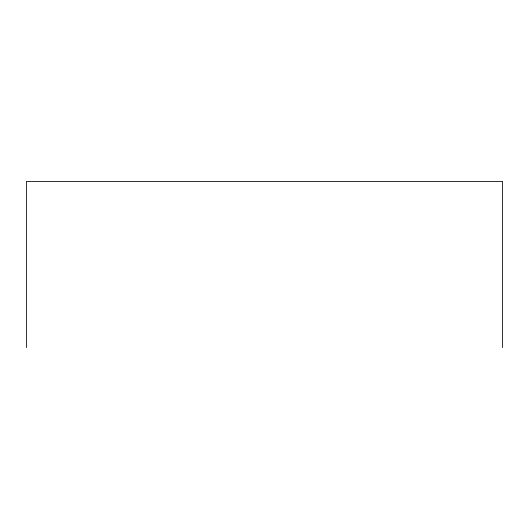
<?xml version="1.0" encoding="UTF-8"?>
<svg xmlns="http://www.w3.org/2000/svg" width="529" height="529" viewBox="0 0 529 529"><rect width="100%" height="100%" fill="white"/><g stroke="black" fill="none" stroke-linecap="round" stroke-linejoin="round"><path stroke-width="0.79" d="M502.55 347.586L502.55 181.414L26.45 181.414L26.45 347.586"/></g></svg>
